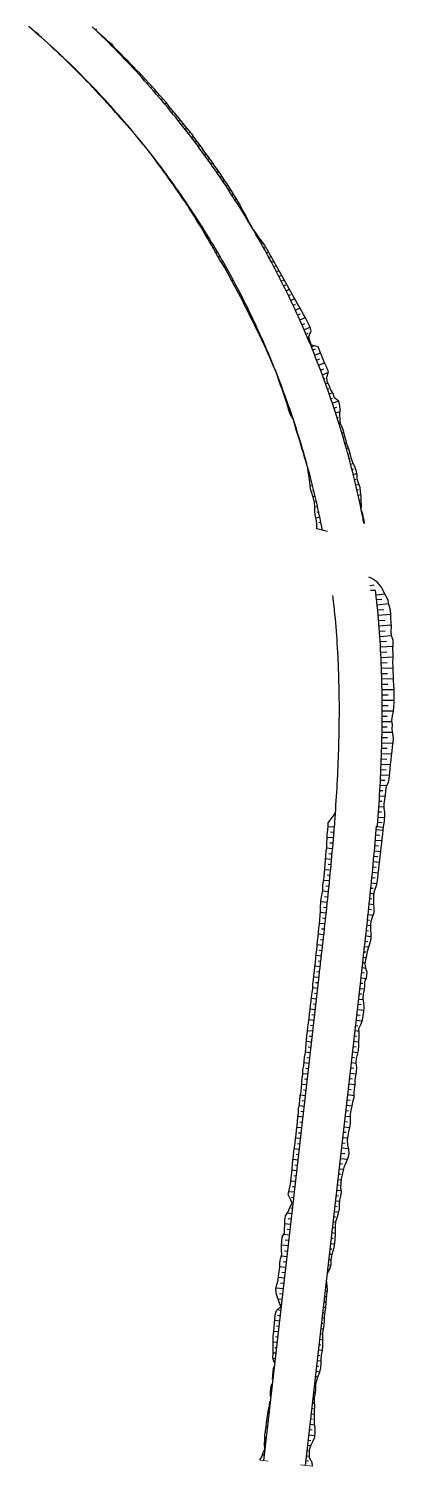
# Model space of a CAD drawing. Header units: metres. Extents: x 288738 to 324331, y 7399322 to 7465117.
# Drawn here: x 296540 to 296709, y 7460840 to 7461506 of the extents above; entities that cross this region are included whole.
import ezdxf

# ---------------------------------------------------------------- set-up
doc = ezdxf.new("R2010")
doc.units = ezdxf.units.M
doc.header["$LTSCALE"] = 10
for name, color, linetype in [('F-HZ-ATERRO-TALUDE', 110, 'Continuous'), ('F-HZ-MURO', 210, 'Continuous'), ('F-HZ-PIANO-CORTE', 10, 'Continuous'), ('F-HZ-TALUDE', 2, 'Continuous')]:
    doc.layers.add(name, color=color, linetype=linetype)
doc.layers.add('U-HZ-MURO', color=210, linetype='Continuous', lineweight=13)

msp = doc.modelspace()

# ---------------------------------------------------------------- linework, layer by layer
at = {"layer": 'F-HZ-ATERRO-TALUDE', "linetype": 'Continuous', "lineweight": -3}
for p, q in [((296645.103, 7461410.523), (296645.422, 7461410.708)), ((296646.344, 7461408.366), (296646.591, 7461408.508)), ((296647.562, 7461406.22), (296648.376, 7461406.679)), ((296648.773, 7461404.058), (296649.303, 7461404.353)), ((296649.975, 7461401.883), (296650.934, 7461402.409)), ((296651.166, 7461399.699), (296651.84, 7461400.064)), ((296652.342, 7461397.51), (296653.357, 7461398.052)), ((296653.498, 7461395.328), (296654.226, 7461395.712)), ((296654.631, 7461393.161), (296655.754, 7461393.744)), ((296655.765, 7461390.962), (296656.693, 7461391.437)), ((296656.892, 7461388.746), (296658.181, 7461389.396)), ((296657.997, 7461386.54), (296659.04, 7461387.058)), ((296659.096, 7461384.313), (296660.618, 7461385.059)), ((296660.183, 7461382.081), (296661.277, 7461382.609)), ((296661.258, 7461379.84), (296663.068, 7461380.701)), ((296662.319, 7461377.593), (296663.466, 7461378.131)), ((296663.363, 7461375.35), (296665.492, 7461376.333)), ((296664.392, 7461373.105), (296665.701, 7461373.7)), ((296665.413, 7461370.843), (296668.023, 7461372.012)), ((296666.422, 7461368.575), (296667.767, 7461369.169)), ((296667.416, 7461366.302), (296670.134, 7461367.482)), ((296668.305, 7461364.239), (296669.358, 7461364.689)), ((296669.021, 7461362.557), (296669.639, 7461362.818)), ((296669.977, 7461360.277), (296670.146, 7461360.347)), ((296670.755, 7461358.396), (296671.959, 7461358.89)), ((296671.38, 7461356.867), (296672.763, 7461357.429)), ((296672.304, 7461354.572), (296675.044, 7461355.667)), ((296673.215, 7461352.272), (296674.666, 7461352.842)), ((296674.116, 7461349.959), (296676.926, 7461351.045)), ((296655.461, 7461344.13), (296655.445, 7461344.124)), ((296675.002, 7461347.646), (296676.535, 7461348.228)), ((296675.839, 7461345.421), (296678.61, 7461346.455)), ((296676.528, 7461343.562), (296677.229, 7461343.82)), ((296656.362, 7461341.798), (296656.228, 7461341.747)), ((296657.248, 7461339.46), (296657.153, 7461339.425)), ((296658.121, 7461337.118), (296657.868, 7461337.024)), ((296677.366, 7461341.263), (296678.45, 7461341.655)), ((296678.204, 7461338.923), (296678.834, 7461339.147)), ((296679.018, 7461336.609), (296680.657, 7461337.18)), ((296658.978, 7461334.769), (296658.828, 7461334.715)), ((296659.822, 7461332.416), (296659.435, 7461332.279)), ((296679.826, 7461334.271), (296680.644, 7461334.55)), ((296680.481, 7461332.342), (296683.451, 7461333.343)), ((296681.254, 7461330.025), (296682.639, 7461330.483)), ((296660.651, 7461330.057), (296660.404, 7461329.971)), ((296661.466, 7461327.694), (296660.941, 7461327.515)), ((296681.994, 7461327.763), (296684.11, 7461328.45)), ((296682.709, 7461325.537), (296683.368, 7461325.747)), ((296683.439, 7461323.222), (296684.215, 7461323.465)), ((296684.166, 7461320.872), (296684.604, 7461321.006)), ((296684.887, 7461318.488), (296685.836, 7461318.772)), ((296685.594, 7461316.102), (296686.008, 7461316.223)), ((296686.288, 7461313.707), (296687.152, 7461313.955)), ((296686.968, 7461311.312), (296687.455, 7461311.449)), ((296687.635, 7461308.911), (296688.675, 7461309.197)), ((296688.287, 7461306.507), (296688.774, 7461306.637)), ((296688.921, 7461304.112), (296690.138, 7461304.431)), ((296669.471, 7461301.386), (296669.378, 7461301.361)), ((296670.111, 7461298.969), (296669.673, 7461298.855)), ((296689.538, 7461301.731), (296690.332, 7461301.934)), ((296690.147, 7461299.323), (296691.883, 7461299.757)), ((296690.728, 7461296.975), (296691.342, 7461297.124)), ((296671.347, 7461294.125), (296670.301, 7461293.865)), ((296670.736, 7461296.549), (296670.376, 7461296.457)), ((296671.942, 7461291.696), (296671.352, 7461291.554)), ((296691.308, 7461294.562), (296692.697, 7461294.892)), ((296691.869, 7461292.169), (296692.638, 7461292.348)), ((296672.522, 7461289.265), (296671.542, 7461289.034)), ((296673.64, 7461284.391), (296672.347, 7461284.103)), ((296673.089, 7461286.83), (296672.612, 7461286.72)), ((296692.419, 7461289.761), (296693.653, 7461290.039)), ((296692.954, 7461287.359), (296693.383, 7461287.453)), ((296674.697, 7461279.504), (296672.89, 7461279.125)), ((296674.175, 7461281.949), (296673.348, 7461281.77)), ((296675.204, 7461277.056), (296674.264, 7461276.865)), ((296694.452, 7461280.852), (296694.569, 7461280.876)), ((296697.85, 7461247.949), (296699.846, 7461248.175)), ((296700.711, 7461243.673), (296704.704, 7461244.126)), ((296700.963, 7461241.398), (296703.431, 7461241.664)), ((296701.214, 7461239.019), (296706.591, 7461239.569)), ((296701.456, 7461236.593), (296704.329, 7461236.87)), ((296701.685, 7461234.145), (296707.574, 7461234.68)), ((296701.9, 7461231.695), (296704.756, 7461231.938)), ((296702.101, 7461229.237), (296707.765, 7461229.686)), ((296702.288, 7461226.8), (296704.989, 7461226.998)), ((296702.463, 7461224.345), (296707.875, 7461224.713)), ((296702.62, 7461221.952), (296705.603, 7461222.14)), ((296702.767, 7461219.496), (296708.607, 7461219.833)), ((296702.902, 7461217.045), (296705.741, 7461217.194)), ((296703.025, 7461214.582), (296708.633, 7461214.847)), ((296703.136, 7461212.123), (296705.825, 7461212.237)), ((296703.232, 7461209.653), (296708.559, 7461209.851)), ((296703.317, 7461207.184), (296705.995, 7461207.27)), ((296703.391, 7461204.716), (296708.84, 7461204.865)), ((296703.453, 7461202.244), (296706.209, 7461202.306)), ((296703.504, 7461199.772), (296709.074, 7461199.871)), ((296703.542, 7461197.298), (296706.32, 7461197.335)), ((296703.569, 7461194.824), (296709.119, 7461194.872)), ((296703.585, 7461192.355), (296706.29, 7461192.367)), ((296703.569, 7461184.997), (296708.081, 7461184.957)), ((296703.586, 7461187.458), (296705.928, 7461187.447)), ((296703.591, 7461189.892), (296708.74, 7461189.891)), ((296703.457, 7461177.616), (296706.078, 7461177.561)), ((296703.504, 7461180.063), (296708.344, 7461179.98)), ((296703.542, 7461182.53), (296705.881, 7461182.499)), ((296703.332, 7461172.664), (296705.894, 7461172.59)), ((296703.399, 7461175.141), (296708.532, 7461175.013)), ((296703.077, 7461165.236), (296707.462, 7461165.06)), ((296703.171, 7461167.713), (296705.631, 7461167.624)), ((296703.256, 7461170.19), (296707.997, 7461170.035)), ((296702.745, 7461157.893), (296704.726, 7461157.794)), ((296702.862, 7461160.312), (296706.928, 7461160.121)), ((296702.974, 7461162.764), (296705.407, 7461162.658)), ((296702.345, 7461150.629), (296705, 7461150.47)), ((296702.49, 7461153.115), (296703.848, 7461153.038)), ((296702.624, 7461155.556), (296705.744, 7461155.389)), ((296702.032, 7461145.681), (296704.481, 7461145.52)), ((296702.192, 7461148.151), (296703.417, 7461148.074)), ((296701.522, 7461138.408), (296703.495, 7461138.262)), ((296701.694, 7461140.773), (296704.732, 7461140.556)), ((296701.867, 7461143.235), (296703.31, 7461143.136)), ((296680.885, 7461131.107), (296678.089, 7461131.339)), ((296681.287, 7461136.09), (296678.495, 7461136.309)), ((296681.09, 7461133.598), (296679.67, 7461133.713)), ((296700.571, 7461132.555), (296702.423, 7461132.406)), ((296700.764, 7461135.009), (296704.08, 7461134.752)), ((296700.867, 7461136.356), (296704.231, 7461136.1)), ((296680.459, 7461126.125), (296677.828, 7461126.356)), ((296680.677, 7461128.615), (296679.342, 7461128.729)), ((296699.95, 7461125.143), (296702.927, 7461124.883)), ((296700.163, 7461127.623), (296701.887, 7461127.477)), ((296700.371, 7461130.105), (296703.51, 7461129.846)), ((296680.011, 7461121.145), (296677.388, 7461121.387)), ((296679.782, 7461118.655), (296678.488, 7461118.777)), ((296680.238, 7461123.635), (296678.92, 7461123.753)), ((296699.28, 7461117.732), (296700.737, 7461117.596)), ((296699.509, 7461120.203), (296702.346, 7461119.944)), ((296699.732, 7461122.664), (296701.465, 7461122.509)), ((296679.056, 7461111.191), (296676.463, 7461111.449)), ((296679.542, 7461116.167), (296676.962, 7461116.415)), ((296679.302, 7461113.678), (296678.025, 7461113.803)), ((296698.805, 7461112.766), (296700.267, 7461112.624)), ((296699.045, 7461115.249), (296701.764, 7461114.99)), ((296678.553, 7461106.216), (296675.976, 7461106.48)), ((296678.808, 7461108.703), (296677.482, 7461108.837)), ((296698.078, 7461105.467), (296699.748, 7461105.297)), ((296698.325, 7461107.909), (296699.345, 7461107.806)), ((296698.563, 7461110.304), (296701.151, 7461110.048)), ((296678.036, 7461101.243), (296675.159, 7461101.546)), ((296677.773, 7461098.757), (296676.386, 7461098.905)), ((296678.297, 7461103.729), (296676.917, 7461103.873)), ((296697.311, 7461098.073), (296698.554, 7461097.942)), ((296697.57, 7461100.532), (296699.723, 7461100.307)), ((296697.826, 7461103.003), (296698.777, 7461102.904)), ((296676.965, 7461091.3), (296674.524, 7461091.568)), ((296677.506, 7461096.271), (296674.951, 7461096.546)), ((296677.237, 7461093.785), (296676.014, 7461093.919)), ((296696.518, 7461090.718), (296698.282, 7461090.525)), ((296696.788, 7461093.197), (296697.701, 7461093.098)), ((296697.051, 7461095.637), (296699.313, 7461095.395)), ((296676.415, 7461086.331), (296674, 7461086.6)), ((296676.138, 7461083.846), (296674.952, 7461083.979)), ((296676.691, 7461088.815), (296675.455, 7461088.952)), ((296695.974, 7461085.805), (296698.438, 7461085.532)), ((296696.247, 7461088.258), (296697.295, 7461088.143)), ((296675.859, 7461081.362), (296673.448, 7461081.633)), ((296675.578, 7461078.877), (296674.405, 7461079.01)), ((296695.148, 7461078.436), (296695.941, 7461078.347)), ((296695.424, 7461080.887), (296697.404, 7461080.664)), ((296695.698, 7461083.335), (296696.892, 7461083.202)), ((296674.732, 7461071.425), (296672.456, 7461071.685)), ((296675.297, 7461076.393), (296672.974, 7461076.657)), ((296675.015, 7461073.909), (296673.863, 7461074.04)), ((296694.317, 7461071.072), (296696.037, 7461070.877)), ((296694.59, 7461073.484), (296695.199, 7461073.415)), ((296694.87, 7461075.963), (296696.225, 7461075.81)), ((296674.165, 7461066.458), (296671.937, 7461066.712)), ((296673.882, 7461063.974), (296672.762, 7461064.101)), ((296674.449, 7461068.941), (296673.31, 7461069.071)), ((296693.779, 7461066.349), (296696.198, 7461066.073)), ((296694.057, 7461068.79), (296695.389, 7461068.639)), ((296673.599, 7461061.49), (296671.414, 7461061.739)), ((296673.315, 7461059.006), (296672.228, 7461059.13)), ((296692.942, 7461059.012), (296693.963, 7461058.896)), ((296693.225, 7461061.494), (296695.373, 7461061.249)), ((296693.508, 7461063.969), (296694.523, 7461063.853)), ((296672.465, 7461051.554), (296670.231, 7461051.809)), ((296673.032, 7461056.522), (296670.829, 7461056.773)), ((296672.748, 7461054.038), (296671.625, 7461054.166)), ((296692.103, 7461051.66), (296695.062, 7461051.322)), ((296692.384, 7461054.123), (296693.759, 7461053.966)), ((296692.661, 7461056.543), (296694.855, 7461056.293)), ((296671.898, 7461046.586), (296669.609, 7461046.848)), ((296671.615, 7461044.103), (296670.464, 7461044.234)), ((296672.181, 7461049.07), (296671.042, 7461049.2)), ((296691.267, 7461044.326), (296692.314, 7461044.207)), ((296691.538, 7461046.706), (296694.332, 7461046.387)), ((296691.82, 7461049.176), (296693.308, 7461049.006)), ((296671.331, 7461041.619), (296669.028, 7461041.882)), ((296671.048, 7461039.135), (296669.897, 7461039.266)), ((296690.715, 7461039.491), (296691.84, 7461039.363)), ((296690.995, 7461041.945), (296692.864, 7461041.731)), ((296670.197, 7461031.683), (296668.029, 7461031.931)), ((296670.764, 7461036.651), (296668.496, 7461036.91)), ((296670.481, 7461034.167), (296669.364, 7461034.295)), ((296689.868, 7461032.067), (296692.342, 7461031.784)), ((296690.151, 7461034.547), (296691.446, 7461034.399)), ((296690.432, 7461037.012), (296692.772, 7461036.745)), ((296669.631, 7461026.715), (296667.366, 7461026.974)), ((296669.347, 7461024.232), (296668.196, 7461024.363)), ((296669.914, 7461029.199), (296668.763, 7461029.331)), ((296689.027, 7461024.697), (296690.387, 7461024.542)), ((296689.305, 7461027.132), (296691.564, 7461026.874)), ((296689.587, 7461029.604), (296690.669, 7461029.48)), ((296669.064, 7461021.748), (296666.789, 7461022.007)), ((296668.78, 7461019.264), (296667.66, 7461019.392)), ((296688.46, 7461019.732), (296689.82, 7461019.577)), ((296688.744, 7461022.216), (296691.526, 7461021.898)), ((296667.93, 7461011.812), (296665.726, 7461012.064)), ((296668.497, 7461016.78), (296666.33, 7461017.027)), ((296668.213, 7461014.296), (296667.157, 7461014.417)), ((296687.612, 7461012.297), (296690.584, 7461011.958)), ((296687.894, 7461014.772), (296689.278, 7461014.614)), ((296688.177, 7461017.251), (296690.983, 7461016.931)), ((296667.363, 7461006.844), (296665.114, 7461007.101)), ((296667.08, 7461004.36), (296665.961, 7461004.488)), ((296667.647, 7461009.328), (296666.556, 7461009.453)), ((296686.767, 7461004.892), (296687.972, 7461004.754)), ((296687.049, 7461007.368), (296689.651, 7461007.071)), ((296687.332, 7461009.842), (296688.707, 7461009.685)), ((296666.796, 7461001.877), (296664.627, 7461002.124)), ((296666.513, 7460999.393), (296665.445, 7460999.515)), ((296686.203, 7460999.947), (296687.556, 7460999.793)), ((296686.484, 7461002.417), (296688.929, 7461002.138)), ((296665.663, 7460991.941), (296663.435, 7460992.195)), ((296666.229, 7460996.909), (296664.094, 7460997.152)), ((296665.946, 7460994.425), (296664.881, 7460994.546)), ((296685.355, 7460992.517), (296687.672, 7460992.252)), ((296685.638, 7460994.999), (296686.833, 7460994.863)), ((296685.92, 7460997.469), (296688.562, 7460997.168)), ((296665.096, 7460986.973), (296662.891, 7460987.225)), ((296664.812, 7460984.489), (296663.715, 7460984.615)), ((296665.379, 7460989.457), (296664.316, 7460989.578)), ((296684.523, 7460985.23), (296686.341, 7460985.023)), ((296684.803, 7460987.681), (296688.091, 7460987.305)), ((296685.075, 7460990.064), (296686.373, 7460989.916)), ((296664.529, 7460982.006), (296662.327, 7460982.257)), ((296664.245, 7460979.522), (296663.141, 7460979.648)), ((296683.698, 7460977.993), (296685.725, 7460977.761)), ((296683.974, 7460980.418), (296685.243, 7460980.273)), ((296684.245, 7460982.787), (296687.528, 7460982.412)), ((296663.395, 7460972.07), (296661.354, 7460972.303)), ((296663.962, 7460977.038), (296661.798, 7460977.285)), ((296663.679, 7460974.554), (296662.636, 7460974.673)), ((296683.133, 7460973.048), (296684.752, 7460972.863)), ((296683.416, 7460975.529), (296684.274, 7460975.431)), ((296662.828, 7460967.102), (296660.335, 7460967.387)), ((296662.545, 7460964.618), (296661.648, 7460964.721)), ((296663.112, 7460969.586), (296662.027, 7460969.71)), ((296682.292, 7460965.671), (296683.381, 7460965.546)), ((296682.573, 7460968.135), (296684.587, 7460967.905)), ((296682.85, 7460970.564), (296683.665, 7460970.471)), ((296661.978, 7460959.651), (296661.373, 7460959.72)), ((296662.262, 7460962.135), (296661.82, 7460962.185)), ((296681.446, 7460958.26), (296683.483, 7460958.028)), ((296681.728, 7460960.728), (296682.771, 7460960.609)), ((296682.01, 7460963.205), (296683.936, 7460962.986)), ((296661.128, 7460952.199), (296658.561, 7460952.492)), ((296661.695, 7460957.167), (296659.584, 7460957.408)), ((296661.411, 7460954.683), (296660.022, 7460954.841)), ((296680.888, 7460953.374), (296682.102, 7460953.235)), ((296681.168, 7460955.827), (296681.945, 7460955.738)), ((296660.561, 7460947.231), (296657.926, 7460947.532)), ((296660.278, 7460944.747), (296658.738, 7460944.923)), ((296660.844, 7460949.715), (296659.578, 7460949.86)), ((296680.042, 7460945.955), (296680.918, 7460945.855)), ((296680.324, 7460948.429), (296681.96, 7460948.243)), ((296680.606, 7460950.895), (296681.289, 7460950.817)), ((296659.994, 7460942.263), (296657.042, 7460942.6)), ((296659.711, 7460939.78), (296658.39, 7460939.93)), ((296679.197, 7460938.547), (296680.404, 7460938.409)), ((296679.476, 7460941), (296680.275, 7460940.908)), ((296679.758, 7460943.471), (296681.536, 7460943.268)), ((296658.86, 7460932.328), (296656.144, 7460932.638)), ((296659.427, 7460937.296), (296656.933, 7460937.58)), ((296659.144, 7460934.812), (296657.736, 7460934.972)), ((296678.358, 7460931.194), (296678.661, 7460931.159)), ((296678.631, 7460933.594), (296679.827, 7460933.458)), ((296678.914, 7460936.071), (296679.469, 7460936.007)), ((296658.294, 7460927.36), (296655.476, 7460927.682)), ((296658.01, 7460924.876), (296656.545, 7460925.043)), ((296658.577, 7460929.844), (296657.197, 7460930.002)), ((296657.727, 7460922.392), (296654.438, 7460922.768)), ((296657.443, 7460919.909), (296656.028, 7460920.07)), ((296676.963, 7460918.973), (296677.849, 7460918.872)), ((296677.246, 7460921.45), (296677.691, 7460921.4)), ((296677.526, 7460923.903), (296678.089, 7460923.839)), ((296656.593, 7460912.457), (296654.92, 7460912.648)), ((296657.16, 7460917.425), (296655.408, 7460917.624)), ((296656.876, 7460914.941), (296656.588, 7460914.974)), ((296676.114, 7460911.529), (296676.592, 7460911.475)), ((296676.397, 7460914.011), (296677.447, 7460913.891)), ((296676.68, 7460916.494), (296677.196, 7460916.435)), ((296656.026, 7460907.489), (296653.819, 7460907.741)), ((296655.743, 7460905.005), (296654.668, 7460905.128)), ((296656.31, 7460909.973), (296655.198, 7460910.1)), ((296675.548, 7460906.572), (296676.171, 7460906.501)), ((296675.831, 7460909.049), (296676.89, 7460908.928)), ((296654.892, 7460897.554), (296653.104, 7460897.758)), ((296655.459, 7460902.521), (296653.506, 7460902.744)), ((296655.176, 7460900.037), (296654.173, 7460900.152)), ((296674.7, 7460899.142), (296676.048, 7460898.989)), ((296674.982, 7460901.614), (296675.534, 7460901.551)), ((296675.265, 7460904.094), (296676.415, 7460903.963)), ((296654.326, 7460892.586), (296653.161, 7460892.719)), ((296654.609, 7460895.07), (296653.883, 7460895.153)), ((296673.853, 7460891.715), (296674.667, 7460891.622)), ((296674.136, 7460894.194), (296675.891, 7460893.994)), ((296674.418, 7460896.673), (296675.225, 7460896.581)), ((296653.317, 7460885.802), (296653.433, 7460885.789)), ((296654.042, 7460890.102), (296653.577, 7460890.155)), ((296673.288, 7460886.763), (296674.274, 7460886.65)), ((296673.57, 7460889.236), (296675.315, 7460889.037)), ((296652.871, 7460880.829), (296652.927, 7460880.822)), ((296653.006, 7460883.325), (296653.265, 7460883.295)), ((296672.456, 7460879.471), (296673.125, 7460879.395)), ((296672.732, 7460881.893), (296673.321, 7460881.826)), ((296673.006, 7460884.294), (296674.813, 7460884.088)), ((296652.058, 7460872.715), (296651.912, 7460872.731)), ((296652.342, 7460875.199), (296652.149, 7460875.221)), ((296652.625, 7460877.683), (296652.368, 7460877.712)), ((296671.607, 7460872.035), (296671.948, 7460871.996)), ((296671.89, 7460874.513), (296672.695, 7460874.421)), ((296672.173, 7460876.993), (296672.504, 7460876.955)), ((296670.765, 7460864.658), (296672.176, 7460864.497)), ((296671.048, 7460867.134), (296671.68, 7460867.062)), ((296671.326, 7460869.575), (296672.264, 7460869.468)), ((296670.205, 7460859.746), (296672.346, 7460859.502)), ((296670.485, 7460862.199), (296671.364, 7460862.098)), ((296669.37, 7460852.427), (296670.499, 7460852.299)), ((296669.645, 7460854.839), (296672.432, 7460854.521)), ((296669.927, 7460857.31), (296671.238, 7460857.161)), ((296668.543, 7460845.183), (296669.945, 7460845.023)), ((296668.825, 7460847.65), (296669.385, 7460847.586)), ((296669.103, 7460850.086), (296670.539, 7460849.922)), ((296668.296, 7460843.015), (296669.533, 7460842.873))]:
    msp.add_line(p, q, dxfattribs=at)
at = {"layer": 'F-HZ-MURO'}
msp.add_lwpolyline([(296678.277, 7461272.851), (296673.317, 7461274.136)], dxfattribs=at)
at = {"layer": 'F-HZ-PIANO-CORTE'}
for p, q in [((296541.668, 7461505.343), (296541.604, 7461505.27)), ((296543.553, 7461503.701), (296543.525, 7461503.669)), ((296546.787, 7461500.789), (296546.812, 7461500.817)), ((296548.632, 7461499.103), (296548.651, 7461499.124)), ((296550.42, 7461497.356), (296550.518, 7461497.462)), ((296574.252, 7461501.946), (296574.314, 7461502.009)), ((296575.967, 7461500.129), (296576.163, 7461500.327)), ((296577.896, 7461498.539), (296578.064, 7461498.706)), ((296579.475, 7461496.609), (296579.735, 7461496.865)), ((296555.918, 7461492.265), (296555.957, 7461492.306)), ((296557.666, 7461490.479), (296557.801, 7461490.619)), ((296581.357, 7461494.958), (296581.493, 7461495.09)), ((296582.958, 7461493.03), (296583.252, 7461493.313)), ((296584.853, 7461491.387), (296585.022, 7461491.548)), ((296559.467, 7461488.747), (296559.532, 7461488.813)), ((296561.229, 7461486.973), (296561.383, 7461487.129)), ((296562.99, 7461485.199), (296563.074, 7461485.283)), ((296564.801, 7461483.477), (296564.921, 7461483.595)), ((296586.399, 7461489.412), (296586.763, 7461489.754)), ((296588.306, 7461487.776), (296588.508, 7461487.964)), ((296589.798, 7461485.754), (296590.218, 7461486.141)), ((296591.715, 7461484.125), (296591.95, 7461484.338)), ((296566.525, 7461481.667), (296566.6, 7461481.739)), ((296568.335, 7461479.943), (296568.415, 7461480.021)), ((296569.997, 7461478.077), (296570.071, 7461478.147)), ((296593.152, 7461482.058), (296593.65, 7461482.504)), ((296595.085, 7461480.437), (296595.356, 7461480.678)), ((296596.463, 7461478.324), (296597.042, 7461478.832)), ((296598.405, 7461476.705), (296598.708, 7461476.968)), ((296571.675, 7461476.225), (296571.864, 7461476.403)), ((296573.399, 7461474.414), (296573.487, 7461474.496)), ((296575.099, 7461472.581), (296575.273, 7461472.741)), ((296576.756, 7461470.709), (296576.858, 7461470.802)), ((296599.73, 7461474.552), (296600.367, 7461475.097)), ((296601.675, 7461472.929), (296602.002, 7461473.207)), ((296602.953, 7461470.743), (296603.633, 7461471.312)), ((296578.431, 7461468.854), (296578.636, 7461469.037)), ((296580.098, 7461466.99), (296580.199, 7461467.08)), ((296581.778, 7461465.139), (296581.954, 7461465.293)), ((296583.418, 7461463.253), (296583.507, 7461463.329)), ((296604.883, 7461469.102), (296605.219, 7461469.379)), ((296606.13, 7461466.896), (296606.827, 7461467.465)), ((296608.059, 7461465.247), (296608.416, 7461465.535)), ((296609.264, 7461463.014), (296609.999, 7461463.6)), ((296585.076, 7461461.382), (296585.226, 7461461.509)), ((296586.746, 7461459.521), (296586.795, 7461459.562)), ((296588.384, 7461457.633), (296588.45, 7461457.687)), ((296611.19, 7461461.356), (296611.567, 7461461.653)), ((296612.35, 7461459.096), (296613.132, 7461459.704)), ((296614.322, 7461457.471), (296614.77, 7461457.816)), ((296589.977, 7461455.706), (296590.01, 7461455.734)), ((296591.56, 7461453.771), (296591.627, 7461453.826)), ((296593.134, 7461451.829), (296593.166, 7461451.855)), ((296594.73, 7461449.905), (296594.756, 7461449.926)), ((296615.385, 7461455.151), (296616.233, 7461455.796)), ((296617.272, 7461453.453), (296617.657, 7461453.742)), ((296618.379, 7461451.165), (296619.161, 7461451.745)), ((296596.289, 7461447.951), (296596.296, 7461447.957)), ((296597.779, 7461445.944), (296597.839, 7461445.99)), ((296599.263, 7461443.932), (296599.312, 7461443.969)), ((296620.255, 7461449.448), (296620.652, 7461449.738)), ((296621.327, 7461447.141), (296622.14, 7461447.729)), ((296623.2, 7461445.415), (296623.616, 7461445.712)), ((296624.23, 7461443.085), (296625.05, 7461443.664)), ((296600.739, 7461441.914), (296600.872, 7461442.014)), ((296602.21, 7461439.893), (296602.291, 7461439.953)), ((296603.687, 7461437.876), (296603.859, 7461438.002)), ((296626.072, 7461441.329), (296626.481, 7461441.614)), ((296627.084, 7461438.994), (296627.909, 7461439.562)), ((296628.899, 7461437.213), (296629.305, 7461437.489)), ((296605.135, 7461435.838), (296605.234, 7461435.91)), ((296606.591, 7461433.805), (296606.795, 7461433.952)), ((296608.01, 7461431.748), (296608.128, 7461431.831)), ((296629.891, 7461434.871), (296630.688, 7461435.406)), ((296631.666, 7461433.055), (296632.056, 7461433.314)), ((296632.65, 7461430.714), (296633.391, 7461431.2)), ((296609.441, 7461429.697), (296609.683, 7461429.867)), ((296610.879, 7461427.653), (296610.994, 7461427.732)), ((296612.299, 7461425.595), (296612.521, 7461425.747)), ((296613.68, 7461423.512), (296613.801, 7461423.593)), ((296634.359, 7461428.849), (296634.706, 7461429.074)), ((296635.361, 7461426.526), (296635.998, 7461426.934)), ((296637.012, 7461424.618), (296637.325, 7461424.815)), ((296615.021, 7461421.402), (296615.308, 7461421.592)), ((296616.346, 7461419.283), (296616.514, 7461419.393)), ((296617.658, 7461417.155), (296618.045, 7461417.405)), ((296638.022, 7461422.307), (296638.55, 7461422.636)), ((296639.532, 7461420.31), (296639.73, 7461420.432)), ((296640.634, 7461418.059), (296640.927, 7461418.237)), ((296618.957, 7461415.019), (296619.175, 7461415.158)), ((296620.236, 7461412.871), (296620.73, 7461413.182)), ((296621.479, 7461410.702), (296621.766, 7461410.88)), ((296642.018, 7461415.98), (296642.113, 7461416.037)), ((296622.758, 7461408.554), (296623.366, 7461408.926)), ((296624.058, 7461406.419), (296624.361, 7461406.602)), ((296625.294, 7461404.246), (296625.949, 7461404.635)), ((296626.518, 7461402.067), (296626.87, 7461402.273)), ((296627.757, 7461399.895), (296628.481, 7461400.313)), ((296629.013, 7461397.735), (296629.369, 7461397.938)), ((296630.338, 7461395.615), (296630.958, 7461395.963)), ((296631.582, 7461393.447), (296631.88, 7461393.612)), ((296632.782, 7461391.254), (296633.383, 7461391.582)), ((296633.954, 7461389.046), (296634.264, 7461389.213)), ((296635.169, 7461386.861), (296635.754, 7461387.171)), ((296636.346, 7461384.656), (296636.633, 7461384.806)), ((296637.533, 7461382.456), (296638.071, 7461382.732)), ((296638.68, 7461380.235), (296638.944, 7461380.368)), ((296639.79, 7461377.995), (296640.334, 7461378.266)), ((296640.871, 7461375.741), (296641.157, 7461375.881)), ((296642, 7461373.51), (296642.54, 7461373.771)), ((296643.111, 7461371.27), (296643.367, 7461371.393)), ((296644.233, 7461369.036), (296644.693, 7461369.252)), ((296645.381, 7461366.816), (296645.564, 7461366.9)), ((296646.47, 7461364.566), (296646.787, 7461364.71)), ((296647.512, 7461362.294), (296647.663, 7461362.361)), ((296648.565, 7461360.027), (296648.828, 7461360.142)), ((296649.638, 7461357.769), (296649.732, 7461357.81)), ((296650.621, 7461355.471), (296650.811, 7461355.551)), ((296651.665, 7461353.2), (296651.723, 7461353.224)), ((296652.648, 7461350.901), (296652.737, 7461350.938)), ((296653.616, 7461348.596), (296653.648, 7461348.609)), ((296662.969, 7461322.745), (296663.105, 7461322.79)), ((296663.658, 7461320.342), (296663.767, 7461320.377)), ((296664.431, 7461317.965), (296664.632, 7461318.028)), ((296665.194, 7461315.584), (296665.283, 7461315.612)), ((296665.915, 7461313.191), (296666.101, 7461313.247)), ((296666.619, 7461310.792), (296666.716, 7461310.821)), ((296667.364, 7461308.406), (296667.511, 7461308.448)), ((296668.03, 7461305.997), (296668.112, 7461306.02)), ((296650.914, 7460865.97), (296651.099, 7460865.949)), ((296651.445, 7460868.413), (296651.566, 7460868.399)), ((296649.857, 7460858.552), (296650.435, 7460858.486)), ((296650.126, 7460861.037), (296650.422, 7460861.003)), ((296650.445, 7460863.516), (296651.001, 7460863.453)), ((296649.232, 7460853.599), (296649.869, 7460853.526)), ((296649.439, 7460856.088), (296649.795, 7460856.047)), ((296648.941, 7460845.392), (296648.531, 7460845.439)), ((296649.174, 7460851.099), (296649.38, 7460851.076))]:
    msp.add_line(p, q, dxfattribs=at)
at = {"layer": 'F-HZ-TALUDE'}
for points in [[(296541.503, 7461505.358), (296540.07, 7461506.685)], [(296571.246, 7461504.743), (296571.472, 7461505.58)], [(296545.927, 7461501.521), (296544.474, 7461502.825)], [(296665.182, 7461376.938), (296657.379, 7461390.823), (296649.16, 7461405.598)], [(296653.873, 7461347.998), (296654.627, 7461346.197)], [(296661.666, 7461325.917), (296662.494, 7461324.643)], [(296669.025, 7461303.038), (296668.72, 7461303.594)], [(296693.891, 7461282.985), (296693.983, 7461285.054)], [(296695.014, 7461278.416), (296695.168, 7461276.626)], [(296700.482, 7461245.668), (296698.102, 7461245.674)], [(296678.554, 7461138.059), (296681.756, 7461142.372)], [(296648.564, 7460846.667), (296649.27, 7460848.276)]]:
    msp.add_lwpolyline(points, dxfattribs=at)
at = {"layer": 'F-HZ-TALUDE', "linetype": 'Continuous', "lineweight": -3, "flags": 128}
for points in [[(296675.919, 7461273.462), (296675.695, 7461274.605), (296675.59, 7461275.137), (296675.205, 7461277.051), (296674.811, 7461278.963), (296674.408, 7461280.874), (296673.995, 7461282.782), (296673.574, 7461284.688), (296673.144, 7461286.593), (296672.704, 7461288.495), (296672.255, 7461290.395), (296671.798, 7461292.293), (296671.331, 7461294.189), (296670.856, 7461296.082), (296670.371, 7461297.974), (296669.877, 7461299.863), (296669.375, 7461301.749), (296668.863, 7461303.633), (296668.342, 7461305.515), (296667.813, 7461307.394), (296667.274, 7461309.271), (296666.727, 7461311.145), (296666.171, 7461313.016), (296665.605, 7461314.885), (296665.031, 7461316.751), (296664.448, 7461318.614), (296663.856, 7461320.475), (296663.256, 7461322.333), (296662.646, 7461324.187), (296662.028, 7461326.039), (296661.4, 7461327.888), (296660.764, 7461329.734), (296660.12, 7461331.577), (296659.466, 7461333.417), (296658.804, 7461335.253), (296658.133, 7461337.087), (296657.453, 7461338.917), (296656.765, 7461340.744), (296656.067, 7461342.567), (296655.361, 7461344.388), (296654.647, 7461346.205), (296653.924, 7461348.018), (296653.192, 7461349.828), (296652.452, 7461351.635), (296651.703, 7461353.438), (296650.945, 7461355.237), (296650.179, 7461357.033), (296649.404, 7461358.825), (296648.621, 7461360.614), (296647.829, 7461362.398), (296647.029, 7461364.179), (296646.221, 7461365.956), (296645.404, 7461367.729), (296644.578, 7461369.499), (296643.744, 7461371.264), (296642.902, 7461373.025), (296642.051, 7461374.782), (296641.192, 7461376.536), (296640.324, 7461378.285), (296639.449, 7461380.03), (296638.565, 7461381.77), (296637.672, 7461383.507), (296636.772, 7461385.239), (296635.863, 7461386.967), (296634.946, 7461388.691), (296634.021, 7461390.41), (296633.087, 7461392.125), (296632.146, 7461393.835), (296631.196, 7461395.541), (296630.238, 7461397.242), (296629.272, 7461398.939), (296628.298, 7461400.631), (296627.316, 7461402.318), (296626.326, 7461404.001), (296625.328, 7461405.679), (296624.322, 7461407.352), (296623.308, 7461409.021), (296622.286, 7461410.684), (296621.256, 7461412.343), (296620.219, 7461413.997), (296619.173, 7461415.646), (296618.12, 7461417.289), (296617.058, 7461418.928), (296615.989, 7461420.562), (296614.913, 7461422.191), (296613.828, 7461423.814), (296612.736, 7461425.432), (296611.636, 7461427.045), (296610.528, 7461428.653), (296609.413, 7461430.256), (296608.29, 7461431.853), (296607.16, 7461433.445), (296606.022, 7461435.031), (296604.876, 7461436.612), (296603.723, 7461438.187), (296602.562, 7461439.757), (296601.394, 7461441.322), (296600.219, 7461442.881), (296599.036, 7461444.434), (296597.846, 7461445.981), (296596.648, 7461447.523), (296595.443, 7461449.06), (296594.231, 7461450.59), (296593.011, 7461452.115), (296591.784, 7461453.633), (296590.55, 7461455.146), (296589.309, 7461456.653), (296588.061, 7461458.155), (296586.805, 7461459.65), (296585.543, 7461461.139), (296584.273, 7461462.622), (296582.996, 7461464.099), (296581.713, 7461465.57), (296580.422, 7461467.035), (296579.124, 7461468.494), (296577.82, 7461469.946), (296576.508, 7461471.392), (296575.19, 7461472.832), (296573.864, 7461474.266), (296572.532, 7461475.694), (296571.194, 7461477.115), (296569.848, 7461478.529), (296568.496, 7461479.937), (296567.137, 7461481.339), (296565.771, 7461482.734), (296564.399, 7461484.123), (296563.02, 7461485.505), (296561.634, 7461486.881), (296560.242, 7461488.25), (296558.844, 7461489.612), (296557.439, 7461490.968), (296556.028, 7461492.317), (296554.61, 7461493.659), (296553.186, 7461494.995), (296551.755, 7461496.323), (296550.318, 7461497.645), (296548.875, 7461498.96), (296547.426, 7461500.268), (296545.97, 7461501.57), (296544.508, 7461502.864), (296543.041, 7461504.151), (296541.567, 7461505.431), (296540.087, 7461506.705)], [(296544.474, 7461502.825), (296542.973, 7461504.073), (296541.503, 7461505.358)], [(296695.168, 7461276.626), (296695.11, 7461276.93), (296694.826, 7461278.379), (296694.716, 7461278.937), (296694.313, 7461280.942), (296693.9, 7461282.945), (296693.478, 7461284.946), (296693.046, 7461286.945), (296692.604, 7461288.942), (296692.153, 7461290.937), (296691.693, 7461292.93), (296691.223, 7461294.92), (296690.744, 7461296.908), (296690.255, 7461298.894), (296689.757, 7461300.878), (296689.249, 7461302.859), (296688.732, 7461304.838), (296688.205, 7461306.814), (296687.669, 7461308.788), (296687.124, 7461310.759), (296686.569, 7461312.728), (296686.005, 7461314.694), (296685.432, 7461316.657), (296684.849, 7461318.617), (296684.257, 7461320.575), (296683.655, 7461322.53), (296683.045, 7461324.482), (296682.425, 7461326.431), (296681.795, 7461328.377), (296681.157, 7461330.32), (296680.509, 7461332.26), (296679.852, 7461334.197), (296679.186, 7461336.13), (296678.51, 7461338.061), (296677.826, 7461339.988), (296677.132, 7461341.912), (296676.429, 7461343.833), (296675.717, 7461345.75), (296674.995, 7461347.664), (296674.265, 7461349.574), (296673.526, 7461351.481), (296672.777, 7461353.384), (296672.02, 7461355.284), (296671.253, 7461357.18), (296670.477, 7461359.073), (296669.693, 7461360.961), (296668.899, 7461362.846), (296668.097, 7461364.728), (296667.285, 7461366.605), (296666.465, 7461368.478), (296665.635, 7461370.348), (296664.797, 7461372.214), (296663.95, 7461374.075), (296663.094, 7461375.933), (296662.229, 7461377.786), (296661.356, 7461379.635), (296660.473, 7461381.48), (296659.582, 7461383.321), (296658.682, 7461385.158), (296657.773, 7461386.99), (296656.856, 7461388.818), (296655.93, 7461390.642), (296654.995, 7461392.461), (296654.052, 7461394.275), (296653.1, 7461396.085), (296652.139, 7461397.891), (296651.17, 7461399.692), (296650.192, 7461401.488), (296649.206, 7461403.28), (296648.211, 7461405.067), (296647.207, 7461406.849), (296646.195, 7461408.627), (296645.175, 7461410.399), (296644.146, 7461412.167), (296643.109, 7461413.93), (296642.064, 7461415.687), (296641.01, 7461417.44), (296639.948, 7461419.188), (296638.877, 7461420.931), (296637.798, 7461422.668), (296636.711, 7461424.401), (296635.616, 7461426.128), (296634.512, 7461427.85), (296633.401, 7461429.567), (296632.281, 7461431.278), (296631.153, 7461432.984), (296630.017, 7461434.685), (296628.873, 7461436.38), (296627.72, 7461438.07), (296626.56, 7461439.754), (296625.392, 7461441.433), (296624.215, 7461443.106), (296623.031, 7461444.773), (296621.839, 7461446.435), (296620.639, 7461448.091), (296619.431, 7461449.742), (296618.215, 7461451.386), (296616.992, 7461453.025), (296615.76, 7461454.658), (296614.521, 7461456.285), (296613.274, 7461457.906), (296612.02, 7461459.522), (296610.757, 7461461.131), (296609.487, 7461462.734), (296608.21, 7461464.331), (296606.925, 7461465.922), (296605.632, 7461467.507), (296604.332, 7461469.086), (296603.024, 7461470.659), (296601.709, 7461472.225), (296600.386, 7461473.785), (296599.056, 7461475.339), (296597.719, 7461476.886), (296596.374, 7461478.427), (296595.022, 7461479.961), (296593.662, 7461481.489), (296592.296, 7461483.011), (296590.922, 7461484.526), (296589.541, 7461486.035), (296588.153, 7461487.536), (296586.757, 7461489.032), (296585.355, 7461490.52), (296583.945, 7461492.002), (296582.528, 7461493.477), (296581.105, 7461494.946), (296579.674, 7461496.407), (296578.237, 7461497.862), (296576.792, 7461499.31), (296575.341, 7461500.751), (296573.883, 7461502.185), (296572.418, 7461503.613), (296570.946, 7461505.033), (296569.467, 7461506.446)], [(296643.7, 7461412.926), (296642.242, 7461415.794), (296641.28, 7461417.604), (296640.282, 7461419.392), (296639.32, 7461421.204), (296638.348, 7461423.011), (296637.338, 7461424.796), (296636.242, 7461426.527), (296635.189, 7461428.286), (296634.118, 7461430.034), (296633.034, 7461431.774), (296631.935, 7461433.504), (296630.813, 7461435.219), (296629.673, 7461436.923), (296628.555, 7461438.642), (296627.377, 7461440.319), (296626.21, 7461442.005), (296625.036, 7461443.685), (296623.864, 7461445.368), (296622.668, 7461447.032), (296621.43, 7461448.667), (296620.225, 7461450.326), (296618.995, 7461451.966), (296617.758, 7461453.6), (296616.568, 7461455.27), (296615.462, 7461457.006), (296614.129, 7461458.567), (296612.775, 7461460.112), (296611.511, 7461461.725), (296610.227, 7461463.323), (296608.922, 7461464.904), (296607.64, 7461466.503), (296606.318, 7461468.069), (296605.001, 7461469.64), (296603.705, 7461471.228), (296602.366, 7461472.779), (296601.038, 7461474.34), (296599.679, 7461475.874), (296598.319, 7461477.407), (296596.951, 7461478.933), (296595.571, 7461480.448), (296594.173, 7461481.946), (296592.772, 7461483.441), (296591.389, 7461484.951), (296589.951, 7461486.412), (296588.558, 7461487.913), (296587.125, 7461489.377), (296585.707, 7461490.854), (296584.269, 7461492.312), (296582.81, 7461493.749), (296581.375, 7461495.209), (296579.912, 7461496.642), (296578.633, 7461498.255), (296577.018, 7461499.536), (296575.514, 7461500.926), (296573.994, 7461502.299), (296571.246, 7461504.743)], [(296653.873, 7461347.998), (296653.102, 7461349.792), (296652.363, 7461351.598), (296651.583, 7461353.388), (296650.752, 7461355.156), (296650.003, 7461356.958), (296649.203, 7461358.737), (296648.337, 7461360.488), (296647.526, 7461362.263), (296646.711, 7461364.035), (296645.905, 7461365.812), (296645.002, 7461367.543), (296644.108, 7461369.278), (296643.233, 7461371.021), (296642.373, 7461372.771), (296641.495, 7461374.512), (296640.612, 7461376.25), (296639.781, 7461378.014), (296638.916, 7461379.761), (296638.047, 7461381.506), (296637.119, 7461383.221), (296636.195, 7461384.938), (296635.281, 7461386.66), (296634.33, 7461388.361), (296633.392, 7461390.07), (296632.499, 7461391.803), (296631.549, 7461393.505), (296630.59, 7461395.202), (296629.572, 7461396.865), (296628.516, 7461398.506), (296627.581, 7461400.216), (296626.609, 7461401.905), (296625.653, 7461403.603), (296624.702, 7461405.305), (296623.727, 7461406.992), (296622.699, 7461408.649), (296621.696, 7461410.32), (296620.732, 7461412.016), (296619.753, 7461413.703), (296618.743, 7461415.372), (296617.731, 7461417.039), (296616.694, 7461418.691), (296615.705, 7461420.375), (296614.623, 7461421.998), (296613.591, 7461423.655), (296612.516, 7461425.283), (296611.401, 7461426.885), (296610.304, 7461428.498), (296609.164, 7461430.081), (296608.053, 7461431.685), (296606.952, 7461433.296), (296605.823, 7461434.888), (296604.679, 7461436.469), (296603.554, 7461438.064), (296602.398, 7461439.635), (296601.248, 7461441.212), (296600.102, 7461442.792), (296598.945, 7461444.364), (296597.786, 7461445.935), (296596.635, 7461447.514), (296595.424, 7461449.044), (296594.199, 7461450.564), (296592.941, 7461452.059), (296591.719, 7461453.58), (296590.472, 7461455.082), (296589.259, 7461456.611), (296587.989, 7461458.095), (296586.707, 7461459.566), (296585.398, 7461461.015), (296584.11, 7461462.482), (296582.806, 7461463.934), (296581.54, 7461465.419), (296580.218, 7461466.855), (296578.918, 7461468.31), (296577.617, 7461469.763), (296576.304, 7461471.207), (296575.017, 7461472.674), (296573.692, 7461474.106), (296572.346, 7461475.519), (296571.002, 7461476.933), (296569.713, 7461478.401), (296568.42, 7461479.865), (296566.978, 7461481.185), (296565.642, 7461482.607), (296564.285, 7461484.01), (296562.846, 7461485.331), (296561.479, 7461486.724), (296560.098, 7461488.103), (296558.732, 7461489.497), (296557.297, 7461490.82), (296555.95, 7461492.236), (296554.518, 7461493.562), (296553.147, 7461494.953), (296551.622, 7461496.18), (296550.227, 7461497.545), (296548.832, 7461498.913), (296547.413, 7461500.254), (296545.927, 7461501.521)], [(296649.16, 7461405.598), (296647.948, 7461407.269), (296646.647, 7461408.885), (296645.507, 7461410.591), (296643.7, 7461412.926)], [(296693.983, 7461285.054), (296693.824, 7461287.115), (296693.765, 7461289.201), (296693.493, 7461291.243), (296693.356, 7461293.318), (296692.553, 7461295.237), (296691.955, 7461297.204), (296692.005, 7461299.33), (296691.439, 7461301.305), (296690.711, 7461303.238), (296689.807, 7461305.122), (296689.16, 7461307.071), (296688.71, 7461309.073), (296688.145, 7461311.044), (296687.422, 7461312.97), (296686.881, 7461314.947), (296686.241, 7461316.895), (296685.807, 7461318.905), (296685.178, 7461320.856), (296684.285, 7461322.725), (296684.089, 7461324.811), (296683.975, 7461326.928), (296684.172, 7461329.152), (296683.998, 7461331.261), (296683.539, 7461333.28), (296681.484, 7461334.754), (296680.93, 7461336.736), (296679.829, 7461338.526), (296679.014, 7461340.413), (296678.163, 7461342.287), (296677.891, 7461344.372), (296678.708, 7461346.741), (296677.88, 7461348.739), (296677.086, 7461350.657), (296676.298, 7461352.56), (296675.51, 7461354.464), (296674.721, 7461356.369), (296673.895, 7461358.355), (296670.808, 7461359.209), (296670.036, 7461361.105), (296669.567, 7461363.129), (296670.708, 7461365.849), (296670.023, 7461367.796), (296669.159, 7461369.666), (296668.26, 7461371.52), (296667.173, 7461373.33), (296666.222, 7461375.028), (296665.233, 7461376.795), (296665.182, 7461376.938)], [(296661.666, 7461325.917), (296660.856, 7461327.702), (296660.255, 7461329.557), (296659.693, 7461331.426), (296659.128, 7461333.296), (296658.516, 7461335.149), (296657.878, 7461336.993), (296657.256, 7461338.843), (296656.59, 7461340.678), (296655.964, 7461342.528), (296655.341, 7461344.38), (296654.627, 7461346.197)], [(296668.72, 7461303.594), (296668.165, 7461305.466), (296667.685, 7461307.358), (296667.114, 7461309.224), (296666.527, 7461311.086), (296665.982, 7461312.96), (296665.439, 7461314.834), (296664.832, 7461316.689), (296664.247, 7461318.551), (296663.638, 7461320.405), (296663.086, 7461322.277), (296662.494, 7461324.643)], [(296673.317, 7461274.136), (296673.38, 7461274.698), (296673.326, 7461276.668), (296672.994, 7461278.584), (296672.626, 7461280.493), (296672.44, 7461282.442), (296672.33, 7461284.41), (296672.186, 7461286.374), (296671.783, 7461288.28), (296671.189, 7461290.141), (296670.568, 7461291.993), (296670.292, 7461293.93), (296670.074, 7461295.884), (296669.839, 7461297.836), (296669.523, 7461299.769), (296669.025, 7461303.038)], [(296695.014, 7461278.416), (296694.932, 7461278.979), (296694.547, 7461280.989), (296693.904, 7461282.946)], [(296668.032, 7460840.701), (296693.622, 7461064.966), (296693.848, 7461066.954), (296694.075, 7461068.942), (296694.3, 7461070.93), (296694.526, 7461072.919), (296694.751, 7461074.909), (296694.975, 7461076.899), (296695.199, 7461078.89), (296695.423, 7461080.882), (296695.647, 7461082.874), (296695.87, 7461084.867), (296696.092, 7461086.86), (296696.313, 7461088.854), (296696.533, 7461090.849), (296696.75, 7461092.845), (296696.966, 7461094.842), (296697.18, 7461096.839), (296697.392, 7461098.837), (296697.601, 7461100.836), (296697.809, 7461102.835), (296698.014, 7461104.836), (296698.217, 7461106.837), (296698.418, 7461108.839), (296698.616, 7461110.842), (296698.813, 7461112.845), (296699.007, 7461114.849), (296699.198, 7461116.855), (296699.386, 7461118.861), (296699.57, 7461120.868), (296699.751, 7461122.876), (296699.928, 7461124.884), (296700.102, 7461126.894), (296700.272, 7461128.904), (296700.438, 7461130.916), (296700.601, 7461132.928), (296700.759, 7461134.941), (296700.867, 7461136.356), (296701.411, 7461136.917), (296701.561, 7461138.933), (296701.707, 7461140.95), (296701.849, 7461142.968), (296701.986, 7461144.987), (296702.119, 7461147.006), (296702.248, 7461149.027), (296702.37, 7461151.048), (296702.488, 7461153.07), (296702.6, 7461155.093), (296702.706, 7461157.117), (296702.807, 7461159.142), (296702.903, 7461161.168), (296702.993, 7461163.194), (296703.077, 7461165.222), (296703.154, 7461167.25), (296703.226, 7461169.279), (296703.292, 7461171.309), (296703.351, 7461173.339), (296703.405, 7461175.37), (296703.452, 7461177.402), (296703.494, 7461179.435), (296703.528, 7461181.468), (296703.555, 7461183.502), (296703.574, 7461185.537), (296703.586, 7461187.572), (296703.591, 7461189.608), (296703.589, 7461191.644), (296703.579, 7461193.681), (296703.562, 7461195.718), (296703.537, 7461197.756), (296703.504, 7461199.794), (296703.463, 7461201.832), (296703.414, 7461203.871), (296703.357, 7461205.91), (296703.293, 7461207.95), (296703.22, 7461209.989), (296703.14, 7461212.029), (296703.05, 7461214.069), (296702.952, 7461216.109), (296702.844, 7461218.149), (296702.728, 7461220.189), (296702.603, 7461222.229), (296702.468, 7461224.269), (296702.325, 7461226.309), (296702.172, 7461228.35), (296702.01, 7461230.391), (296701.837, 7461232.432), (296701.655, 7461234.471), (296701.464, 7461236.51), (296701.263, 7461238.547), (296701.052, 7461240.584), (296700.831, 7461242.62), (296700.6, 7461244.654), (296700.482, 7461245.668)], [(296678.194, 7460929.759), (296679.306, 7460931.73), (296679.892, 7460933.676), (296679.995, 7460935.678), (296680.21, 7460937.666), (296680.72, 7460939.621), (296681.296, 7460941.568), (296681.575, 7460943.549), (296681.769, 7460945.54), (296681.994, 7460947.527), (296681.897, 7460949.552), (296682.025, 7460951.55), (296682.117, 7460953.552), (296682.67, 7460955.502), (296683.344, 7460957.438), (296683.807, 7460959.398), (296683.82, 7460961.41), (296683.967, 7460963.406), (296684.464, 7460965.362), (296684.673, 7460967.352), (296684.353, 7460969.401), (296684.612, 7460971.384), (296684.801, 7460973.376), (296685.134, 7460975.351), (296685.602, 7460977.31), (296686.134, 7460979.263), (296686.969, 7460981.18), (296687.837, 7460983.094), (296688.206, 7460985.065), (296688.134, 7460987.086), (296687.731, 7460989.145), (296687.535, 7460991.181), (296687.789, 7460993.165), (296688.091, 7460995.143), (296688.551, 7460997.104), (296688.899, 7460999.077), (296688.937, 7461001.086), (296688.923, 7461003.1), (296689.254, 7461005.075), (296689.647, 7461007.044), (296689.925, 7461009.025), (296690.533, 7461010.968), (296690.636, 7461012.97), (296690.67, 7461014.979), (296690.986, 7461016.956), (296691.113, 7461018.954), (296691.396, 7461020.935), (296691.664, 7461022.917), (296691.778, 7461024.917), (296691.555, 7461026.956), (296691.642, 7461028.959), (296692.173, 7461030.911), (296692.554, 7461032.881), (296692.824, 7461034.863), (296692.769, 7461036.882), (296692.974, 7461038.872), (296692.93, 7461040.89), (296692.771, 7461042.921), (296693.734, 7461044.824), (296694.472, 7461046.753), (296694.784, 7461048.73), (296694.991, 7461050.719), (296695.223, 7461052.706), (296695.058, 7461054.738), (296694.791, 7461056.781), (296694.982, 7461058.772), (296695.311, 7461060.748), (296695.556, 7461062.733), (296695.519, 7461064.75), (296696.262, 7461066.197), (296696.611, 7461069.033), (296696.061, 7461070.73), (296695.727, 7461072.783), (296696.012, 7461074.766), (296696.414, 7461076.737), (296696.827, 7461078.707), (296697.403, 7461080.66), (296697.984, 7461082.613), (296698.42, 7461084.583), (296698.459, 7461086.599), (296698.293, 7461088.637), (296698.281, 7461090.659), (296698.527, 7461092.652), (296699.013, 7461094.621), (296699.766, 7461096.563), (296699.818, 7461098.58), (296699.705, 7461100.616), (296699.734, 7461102.636), (296699.652, 7461104.668), (296699.956, 7461106.661), (296700.721, 7461108.609), (296701.091, 7461109.585), (296701.483, 7461112.602), (296701.717, 7461114.595), (296701.953, 7461116.598), (296702.189, 7461118.605), (296702.423, 7461120.597), (296702.662, 7461122.633), (296702.927, 7461124.883), (296703.143, 7461126.726), (296703.37, 7461128.655), (296703.614, 7461130.731), (296703.861, 7461132.826), (296704.08, 7461134.752), (296704.235, 7461136.131), (296704.338, 7461137.048), (296704.555, 7461138.982), (296704.82, 7461141.34), (296704.791, 7461142.765), (296704.512, 7461144.818), (296704.42, 7461146.858), (296704.813, 7461148.868), (296705.048, 7461150.889), (296705.198, 7461152.916), (296705.54, 7461154.934), (296706.436, 7461156.926), (296706.632, 7461157.48), (296707.027, 7461161.008), (296707.251, 7461163.091), (296707.462, 7461165.06), (296707.695, 7461167.229), (296707.904, 7461169.172), (296708.124, 7461171.22), (296708.338, 7461173.213), (296708.557, 7461175.249), (296708.732, 7461177.289), (296708.42, 7461179.346), (296708.175, 7461181.4), (296708.261, 7461183.449), (296708.016, 7461185.502), (296708.286, 7461187.551), (296708.71, 7461189.604), (296708.924, 7461191.659), (296709.125, 7461193.717), (296709.113, 7461195.775), (296709.092, 7461197.834), (296709.074, 7461199.894), (296708.993, 7461201.953), (296708.855, 7461204.011), (296708.819, 7461206.073), (296708.583, 7461208.129), (296708.554, 7461210.192), (296708.51, 7461212.255), (296708.622, 7461214.327), (296708.665, 7461216.398), (296708.48, 7461218.458), (296708.672, 7461220.541), (296708.572, 7461222.609), (296707.884, 7461224.637), (296707.64, 7461226.694), (296707.845, 7461228.788), (296707.662, 7461230.855), (296707.585, 7461232.93), (296707.572, 7461235.013), (296707.226, 7461237.065), (296706.664, 7461239.094), (296706.349, 7461241.146), (296705.224, 7461243.107), (296704.219, 7461245.073)], [(296680.62, 7461243.323), (296680.733, 7461242.357), (296680.953, 7461240.417), (296681.163, 7461238.476), (296681.364, 7461236.534), (296681.556, 7461234.591), (296681.739, 7461232.647), (296681.912, 7461230.702), (296682.076, 7461228.757), (296682.231, 7461226.811), (296682.375, 7461224.863), (296682.507, 7461222.912), (296682.639, 7461220.961), (296682.757, 7461219.008), (296682.867, 7461217.055), (296682.976, 7461215.101), (296683.064, 7461213.145), (296683.153, 7461211.189), (296683.231, 7461209.232), (296683.299, 7461207.274), (296683.367, 7461205.316), (296683.416, 7461203.356), (296683.464, 7461201.396), (296683.505, 7461199.436), (296683.533, 7461197.474), (296683.561, 7461195.512), (296683.575, 7461193.55), (296683.583, 7461191.587), (296683.59, 7461189.623), (296683.58, 7461187.659), (296683.571, 7461185.694), (296683.551, 7461183.729), (296683.524, 7461181.763), (296683.497, 7461179.797), (296683.453, 7461177.83), (296683.409, 7461175.863), (296683.358, 7461173.896), (296683.298, 7461171.928), (296683.238, 7461169.96), (296683.165, 7461167.992), (296683.089, 7461166.023), (296683.01, 7461164.053), (296682.919, 7461162.084), (296682.829, 7461160.114), (296682.729, 7461158.144), (296682.624, 7461156.174), (296682.518, 7461154.203), (296682.401, 7461152.232), (296682.283, 7461150.26), (296682.159, 7461148.289), (296682.028, 7461146.317), (296681.898, 7461144.345), (296681.756, 7461142.372), (296681.614, 7461140.4), (296681.468, 7461138.427), (296681.423, 7461137.84), (296681.315, 7461136.454), (296681.162, 7461134.48), (296681.001, 7461132.506), (296680.837, 7461130.532), (296680.672, 7461128.558), (296680.499, 7461126.583), (296680.326, 7461124.608), (296680.148, 7461122.633), (296679.966, 7461120.658), (296679.784, 7461118.682), (296679.594, 7461116.706), (296679.404, 7461114.729), (296679.212, 7461112.753), (296679.015, 7461110.776), (296678.818, 7461108.798), (296678.615, 7461106.82), (296678.412, 7461104.842), (296678.207, 7461102.864), (296677.998, 7461100.885), (296677.789, 7461098.906), (296677.577, 7461096.926), (296677.363, 7461094.946), (296677.148, 7461092.966), (296676.93, 7461090.985), (296676.712, 7461089.004), (296676.493, 7461087.022), (296676.271, 7461085.04), (296676.05, 7461083.057), (296675.826, 7461081.074), (296675.603, 7461079.09), (296675.378, 7461077.106), (296675.152, 7461075.121), (296674.927, 7461073.136), (296674.701, 7461071.15), (296674.474, 7461069.164), (296674.247, 7461067.177), (296648.657, 7460842.908)], [(296653.643, 7460888.36), (296653.045, 7460890.441), (296653.156, 7460892.442), (296653.189, 7460894.451), (296653.106, 7460896.473), (296653.103, 7460898.487), (296653.179, 7460900.491), (296653.499, 7460902.467), (296653.549, 7460904.475), (296653.663, 7460906.475), (296653.907, 7460908.46), (296654.108, 7460910.45), (296654.651, 7460912.401), (296656.601, 7460914.191), (296655.826, 7460916.293), (296655.171, 7460918.38), (296654.541, 7460920.465), (296654.369, 7460922.498), (296654.874, 7460924.453), (296655.405, 7460926.406), (296655.517, 7460928.406), (296655.854, 7460930.38), (296656.13, 7460932.362), (296656.228, 7460934.364), (296656.486, 7460936.347), (296657.187, 7460938.28), (296657.054, 7460940.308), (296657.024, 7460942.325), (296657.157, 7460944.323), (296657.265, 7460946.323), (296658.301, 7460948.218), (296658.312, 7460950.23), (296658.574, 7460952.213), (296658.484, 7460954.236), (296658.866, 7460956.205), (296659.992, 7460958.09), (296660.866, 7460960.003), (296661.922, 7460961.896), (296661.184, 7460963.993), (296660.066, 7460966.133), (296660.487, 7460968.098), (296660.999, 7460970.053), (296661.327, 7460972.028), (296661.523, 7460974.019), (296661.706, 7460976.011), (296661.85, 7460978.008), (296662.059, 7460979.997), (296662.294, 7460981.983), (296662.534, 7460983.969), (296662.748, 7460985.957), (296662.972, 7460987.945), (296663.289, 7460989.921), (296663.39, 7460991.923), (296663.719, 7460993.898), (296663.971, 7460995.883), (296664.165, 7460997.873), (296664.403, 7460999.859), (296664.6, 7461001.85), (296664.798, 7461003.84), (296664.913, 7461005.84), (296665.227, 7461007.817), (296665.495, 7461009.799), (296665.672, 7461011.792), (296666.066, 7461013.76), (296666.154, 7461015.763), (296666.43, 7461017.745), (296666.553, 7461019.744), (296666.769, 7461021.732), (296666.913, 7461023.729), (296667.254, 7461025.703), (296667.43, 7461027.695), (296667.635, 7461029.685), (296668.006, 7461031.656), (296668.172, 7461033.65), (296668.364, 7461035.641), (296668.57, 7461037.63), (296668.768, 7461039.621), (296668.996, 7461041.608), (296669.226, 7461043.594), (296669.45, 7461045.582), (296669.699, 7461047.566), (296669.929, 7461049.553), (296670.206, 7461051.534), (296670.385, 7461053.527), (296670.686, 7461055.506), (296670.911, 7461057.493), (296671.169, 7461059.476), (296671.396, 7461061.464), (296671.527, 7461063.462), (296671.824, 7461065.441), (296672, 7461067.434), (296672.194, 7461069.424), (296672.422, 7461071.41), (296672.667, 7461073.394), (296672.783, 7461075.391), (296673.081, 7461077.367), (296673.25, 7461079.356), (296673.409, 7461081.347), (296673.681, 7461083.323), (296673.895, 7461085.305), (296674.056, 7461087.293), (296674.236, 7461089.278), (296674.483, 7461091.254), (296674.746, 7461093.228), (296674.858, 7461095.218), (296674.997, 7461097.204), (296674.999, 7461099.203), (296675.108, 7461101.19), (296675.395, 7461103.158), (296675.721, 7461105.121), (296676.089, 7461107.079), (296676.159, 7461109.067), (296676.409, 7461111.036), (296676.665, 7461113.003), (296676.842, 7461114.978), (296677.007, 7461116.953), (296677.197, 7461118.925), (296677.343, 7461120.9), (296677.525, 7461122.871), (296677.677, 7461124.844), (296677.874, 7461126.813), (296678.006, 7461128.786), (296678.071, 7461130.764), (296678.133, 7461132.741), (296678.345, 7461134.705), (296678.528, 7461136.67), (296678.554, 7461138.059)], [(296671.263, 7460840.329), (296671.129, 7460842.079), (296669.953, 7460844.227), (296669.935, 7460846.242), (296669.952, 7460848.253), (296670.633, 7460850.188), (296671.597, 7460852.091), (296672.377, 7460854.015), (296672.593, 7460856.003), (296672.505, 7460858.026), (296672.286, 7460860.064), (296672.242, 7460862.082), (296672.17, 7460864.103), (296672.201, 7460866.113), (296672.453, 7460868.097), (296672.171, 7460870.142), (296672.301, 7460872.14), (296672.675, 7460874.111), (296672.798, 7460876.11), (296672.892, 7460878.112), (296673.251, 7460880.084), (296674.008, 7460882.01), (296674.777, 7460883.936), (296675.241, 7460885.896), (296675.302, 7460887.902), (296675.325, 7460889.912), (296675.517, 7460891.903), (296675.882, 7460893.874), (296676.03, 7460895.871), (296676.034, 7460897.883), (296676.059, 7460899.893), (296676.092, 7460901.902), (296676.399, 7460903.88), (296676.767, 7460905.851), (296676.86, 7460907.854), (296676.916, 7460909.86), (296677.114, 7460911.851), (296677.439, 7460913.827), (296677.668, 7460915.813), (296677.823, 7460917.809), (296677.872, 7460919.816), (296678.211, 7460921.79), (296678.091, 7460923.817), (296677.828, 7460926.554)], [(296652.851, 7460880.399), (296652.945, 7460882.401), (296653.076, 7460884.399), (296653.416, 7460886.373)], [(296651.914, 7460872.454), (296651.901, 7460874.468), (296652.043, 7460876.465), (296652.553, 7460878.42)], [(296649.27, 7460848.276), (296649.166, 7460850.624), (296649.202, 7460852.633), (296649.265, 7460854.639), (296649.503, 7460856.625), (296649.865, 7460858.597), (296650.073, 7460860.586), (296650.306, 7460862.572), (296650.597, 7460864.552), (296651.036, 7460866.515), (296651.459, 7460868.48), (296651.62, 7460870.474)], [(296646.968, 7460843.101), (296647.839, 7460844.737), (296648.564, 7460846.667)]]:
    msp.add_lwpolyline(points, dxfattribs=at)
at = {"layer": 'F-HZ-TALUDE'}
msp.add_lwpolyline([(296704.219, 7461245.073, 0.2001235), (296697.375, 7461251.802, 3.0811718)], format="xyb", dxfattribs=at)
at = {"layer": 'U-HZ-MURO', "elevation": 715.949}
for points in [[(296650.843, 7460842.659), (296646.967, 7460843.1)], [(296665.747, 7460840.962), (296671.263, 7460840.329)]]:
    msp.add_lwpolyline(points, dxfattribs=at)

doc.saveas('drawing.dxf')
